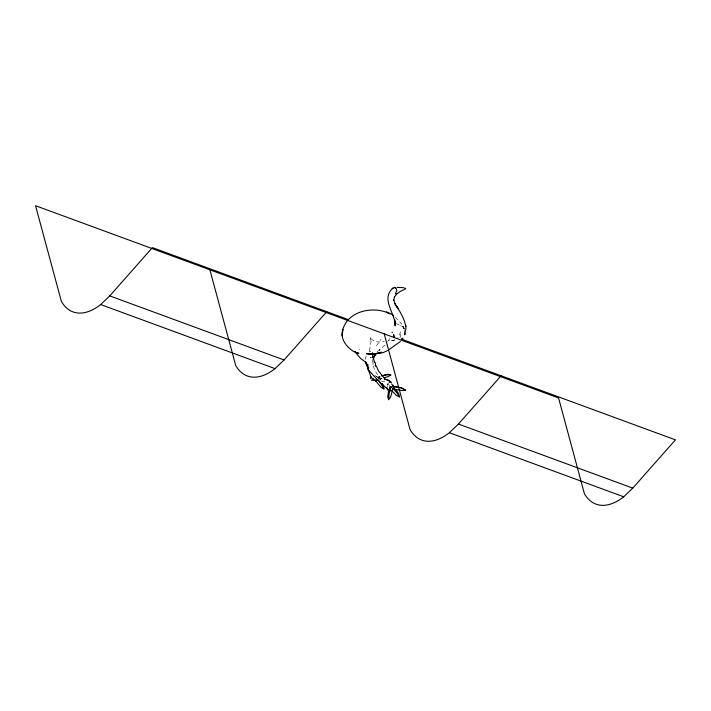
<?xml version="1.0" encoding="UTF-8"?>
<svg xmlns="http://www.w3.org/2000/svg" width="711" height="711" viewBox="0 0 711 711"><rect width="100%" height="100%" fill="white"/><g stroke="black" fill="none" stroke-linecap="round" stroke-linejoin="round"><path stroke-width="0.53" stroke-dasharray="3.56 2.67" d="M389.308 388.837L389.415 384.127M365.019 359.49L366.254 355.873M372.795 361.321L372.964 358.842M372.493 353.02L372.271 352.176M390.677 389.308L390.988 386.429L389.326 387.593M390.241 389.104L391.094 386.544M366.707 354.967L366.858 354.46M399.938 337.769L400.586 336.099L400.462 331.699L399.733 334.499L397.796 337.743M380.287 380.056L380.554 379.514C377.852 374.635 373.551 369.889 372.928 363.694L373.053 364.308L372.848 360.619M390.312 388.117L390.988 386.429L389.45 388.713M391.13 386.66L390.997 388.384M369.489 350.727L371.08 341.164L371.106 342.195L370.44 337.707L371.062 339.067L370.484 338.178C373.773 342.124 379.576 342.933 384.207 341.138M389.166 388.606L391.05 387.113M376.439 345.697L380.954 339.449M388.313 383.051L387.175 384.598L389.85 384.455L389.095 383.762M387.797 341.36L390.099 338.285L388.677 339.423M389.415 388.668L391.041 386.651M377.248 351.758L378.51 350.434M389.69 388.055L390.126 387.637L390.863 388.242L390.303 387.504M385.024 345.19L380.794 348.497M377.737 377.612L382.269 378.421L379.905 379.576L379.052 378.216M377.461 377.621L380.118 376.528M378.181 377.097L380.172 376.403M378.865 378.616L378.687 378.154L382.269 378.421M359.126 349.643L359.722 349.643M391.29 387.637L389.228 387.611L391.299 387.673M378.803 376.883L379.852 378.145M388.188 383.753L387.14 385.549M376.226 376.43L379.798 377.745M378.687 378.154L381.807 378.554M381.416 381.069L387.468 382.456M396.125 323.487L402.835 326.749C402.355 326.438 405.394 329.877 404.879 331.122M388.846 340.205L389.45 340.373M389.406 387.424L390.126 387.637M404.07 327.3L402.373 326.145L403.866 327.309M374.999 375.435L376.643 376.741M400.551 325.442L401.066 325.878M395.307 317.239L401.484 323.683L404.292 329.229M404.283 329.069L403.697 327.336M387.486 386.277L387.797 386.873M369.578 351.776L370.307 351.367L369.578 351.776M394.712 339.982L390.392 340.916L394.712 339.982M371.435 357.5L370.324 357.597L371.435 357.5"/><path stroke-width="1.07" d="M393.53 388.028C396.48 390.037 399.164 393.227 399.431 396.916L396.32 395.405L392.223 391.086L390.668 396.854L388.668 399.68L389.041 394.018L390.241 389.104M405.003 332.952L404.772 334.801L404.879 330.882M394.098 388.046A3.315 1.715 -27.6 0 1 393.947 388.304L392.65 388.126L392.525 389.175M388.499 391.459L387.744 396.774L388.668 399.68M405.466 331.024L406.043 327.442L405.51 324.767L405.741 326.367C404.328 317.95 399.369 310.671 394.925 303.57L395.192 304.121L393.654 299.775L393.707 300.335L394.525 296.878L394.356 297.34L396.907 293.634M395.609 293.421L395.68 293.999L396.907 293.35M391.637 383.94L393.725 386.393L393.761 388.615M377.532 379.398L376.874 380.456L375.639 380.732M372.217 353.411L371.862 354.051L372.191 353.474M395.716 292.612L396.871 290.763L396.178 288.666M375.879 354.034L374.324 356.06L375.239 354.513L373.702 358.353M370.271 378.483L371.569 376.963M402.524 339.547L675.45 439.86L632.772 488.128L623.707 496.793A68.603 36.039 -69.8 0 1 584.38 493.603L558.57 397.964L35.55 205.719L61.359 301.357A68.603 36.039 -69.8 0 0 100.686 304.548L109.752 295.892L152.43 247.624L348.559 319.71M209.887 269.798L235.697 365.436A68.603 36.039 -69.8 0 0 275.024 368.627L284.089 359.97L326.767 311.702M384.233 333.877L410.043 429.515A68.603 36.039 -69.8 0 0 449.37 432.715L458.435 424.049L501.113 375.781M373.728 356.54L374.564 355.838L372.742 357.091M392.703 389.806L390.774 391.112M397.298 293.696L399.475 291.883L405.688 288.719M400.48 341.458L388.979 349.625M381.691 375.888L387.788 374.253L390.801 375.008L388.268 376.652L384.171 377.701M387.531 350.576L383.007 352.656L373.87 354.158L369.098 354.105L371.489 353.731M379.487 352.754C387.14 350.505 372.182 356.015 366.343 353.527L371.284 353.776M394.721 287.324L392.214 288.666L392.899 288.106C380.501 299.215 395.36 313.169 395.2 325.834L394.641 319.497L395.085 324.9M388.961 390.615L386.668 387.788C387.824 391.041 389.077 390.472 390.508 389.904M382.874 375.612L386.802 374.786L390.801 375.008M378.892 352.949L376.697 353.26M393.325 386.633L400.56 387.575L405.563 390.215L401.928 390.552L395.494 389.406M395.334 287.546L395.067 287.768M389.29 382.367L391.121 382.278L388.046 380.118L384.775 379.203M404.799 288.231L405.563 288.302M403.857 287.697L396.969 287.368M371.266 380.065L376.377 380.598M395.263 288.204L395.805 288.302M392.819 386.224L393.725 386.393M392.899 386.18L402.008 388.082M376.181 380.927L374.324 380.243M384.251 378.936L387.691 380.012M109.752 295.892L284.089 359.97M458.435 424.049L632.772 488.128M100.686 304.548L275.024 368.627M449.37 432.715L623.707 496.793M374.555 380.323L371.729 377.95M356.833 352.674C362.894 354.647 353.491 352.016 352.283 350.55C345.546 345.893 339.92 337.805 342.826 329.326C348.532 310.618 372.964 306.05 388.881 313.231M389.815 313.755L386.482 312.058L392.072 314.466L393.734 315.897M382.296 383.576L383.691 385.984L383.922 389.006L381.016 387.255L375.053 380.127L376.27 379.914L376.421 380.447M354.878 351.483L355.624 351.945M402.755 388.366L405.563 390.215M388.428 380.323L391.121 382.278M380.216 382.669L388.828 390.055M392.65 388.126L396.382 392.143L399.431 396.916M379.985 382.465L368.174 369.764L367.756 364.681L367.774 365.161L365.667 362.166L366.147 362.619L360.575 358.406L355.26 352.221M392.01 332.099L392.428 332.561M389.175 390.81L388.961 390.108M373.613 379.736L372.857 378.554M378.403 380.03L379.167 381.016M384.9 378.874L378.385 370.795C377.976 369.711 376.021 364.743 375.435 365.534L375.408 366.094L375.604 363.383L374.448 362.13L374.679 362.512L372.715 356.389L372.582 353.429M380.056 382.287L383.922 389.006M397.876 308.201L395.983 305.437L398.142 308.761M371.169 377.657L365.65 362.015L366.796 365.818M393.601 334.517L393.992 336.721L393.601 334.517M342.586 330.615L342.275 335.876L342.826 329.326L342.586 330.615M368.254 368.129L367.969 368.778L368.698 367.169L368.254 368.129M379.692 349.572L379.425 350.008L379.692 349.572M402.817 338.24L401.519 339.236L402.817 338.24"/></g></svg>
